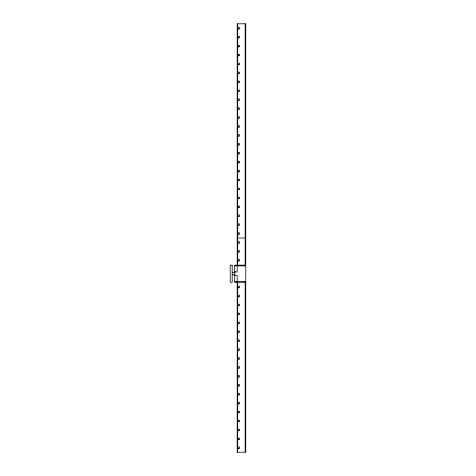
<?xml version="1.0" encoding="UTF-8"?>
<svg xmlns="http://www.w3.org/2000/svg" width="476" height="476" viewBox="0 0 476 476"><rect width="100%" height="100%" fill="white"/><g stroke="black" fill="none" stroke-linecap="round" stroke-linejoin="round"><path stroke-width="0.71" d="M237.197 238L245.765 238M245.765 265.168L234.698 265.168L234.698 282.304L245.765 282.304M234.698 265.525L235.055 265.525M234.698 265.882L245.765 265.882M234.698 271.237L235.055 271.237M234.698 271.951L237.197 271.951L237.197 23.8L245.765 23.8L245.765 452.2L237.197 452.2L237.197 275.521L234.698 275.521M232.199 272.665L235.055 272.665M232.199 274.807L235.055 274.807M234.698 281.59L245.765 281.59M245.158 23.8L245.158 265.519M245.158 281.881L245.158 452.2M237.661 23.8L237.661 265.519M237.661 281.881L237.661 452.2M232.199 265.168L230.235 265.168L230.235 282.304L232.199 282.304L232.199 265.168M238.446 29.006A0.857 0.857 0 0 0 239.731 28.262A0.857 0.857 0 0 0 238.446 27.519A0.857 0.857 0 0 0 238.446 29.006M238.446 37.931A0.857 0.857 0 0 0 239.731 37.188A0.857 0.857 0 0 0 238.446 36.444A0.857 0.857 0 0 0 238.446 37.931M238.446 46.856A0.857 0.857 0 0 0 239.731 46.112A0.857 0.857 0 0 0 238.446 45.369A0.857 0.857 0 0 0 238.446 46.856M238.446 55.781A0.857 0.857 0 0 0 239.731 55.037A0.857 0.857 0 0 0 238.446 54.294A0.857 0.857 0 0 0 238.446 55.781M238.446 64.706A0.857 0.857 0 0 0 239.731 63.962A0.857 0.857 0 0 0 238.446 63.219A0.857 0.857 0 0 0 238.446 64.706M238.446 73.631A0.857 0.857 0 0 0 239.731 72.888A0.857 0.857 0 0 0 238.446 72.144A0.857 0.857 0 0 0 238.446 73.631M238.446 82.556A0.857 0.857 0 0 0 239.731 81.812A0.857 0.857 0 0 0 238.446 81.069A0.857 0.857 0 0 0 238.446 82.556M238.446 91.481A0.857 0.857 0 0 0 239.731 90.737A0.857 0.857 0 0 0 238.446 89.994A0.857 0.857 0 0 0 238.446 91.481M238.446 100.406A0.857 0.857 0 0 0 239.731 99.662A0.857 0.857 0 0 0 238.446 98.919A0.857 0.857 0 0 0 238.446 100.406M238.446 109.331A0.857 0.857 0 0 0 239.731 108.587A0.857 0.857 0 0 0 238.446 107.844A0.857 0.857 0 0 0 238.446 109.331M238.446 118.256A0.857 0.857 0 0 0 239.731 117.512A0.857 0.857 0 0 0 238.446 116.769A0.857 0.857 0 0 0 238.446 118.256M238.446 127.181A0.857 0.857 0 0 0 239.731 126.438A0.857 0.857 0 0 0 238.446 125.694A0.857 0.857 0 0 0 238.446 127.181M238.446 136.106A0.857 0.857 0 0 0 239.731 135.362A0.857 0.857 0 0 0 238.446 134.619A0.857 0.857 0 0 0 238.446 136.106M238.446 145.031A0.857 0.857 0 0 0 239.731 144.287A0.857 0.857 0 0 0 238.446 143.544A0.857 0.857 0 0 0 238.446 145.031M238.446 153.956A0.857 0.857 0 0 0 239.731 153.213A0.857 0.857 0 0 0 238.446 152.469A0.857 0.857 0 0 0 238.446 153.956M238.446 162.881A0.857 0.857 0 0 0 239.731 162.137A0.857 0.857 0 0 0 238.446 161.394A0.857 0.857 0 0 0 238.446 162.881M238.446 171.806A0.857 0.857 0 0 0 239.731 171.062A0.857 0.857 0 0 0 238.446 170.319A0.857 0.857 0 0 0 238.446 171.806M238.446 180.731A0.857 0.857 0 0 0 239.731 179.987A0.857 0.857 0 0 0 238.446 179.244A0.857 0.857 0 0 0 238.446 180.731M238.446 189.656A0.857 0.857 0 0 0 239.731 188.912A0.857 0.857 0 0 0 238.446 188.169A0.857 0.857 0 0 0 238.446 189.656M238.446 198.581A0.857 0.857 0 0 0 239.731 197.837A0.857 0.857 0 0 0 238.446 197.094A0.857 0.857 0 0 0 238.446 198.581M238.446 207.506A0.857 0.857 0 0 0 239.731 206.762A0.857 0.857 0 0 0 238.446 206.019A0.857 0.857 0 0 0 238.446 207.506M238.446 216.431A0.857 0.857 0 0 0 239.731 215.688A0.857 0.857 0 0 0 238.446 214.944A0.857 0.857 0 0 0 238.446 216.431M238.446 225.356A0.857 0.857 0 0 0 239.731 224.612A0.857 0.857 0 0 0 238.446 223.869A0.857 0.857 0 0 0 238.446 225.356M238.446 234.281A0.857 0.857 0 0 0 239.731 233.537A0.857 0.857 0 0 0 238.446 232.794A0.857 0.857 0 0 0 238.446 234.281M238.446 243.206A0.857 0.857 0 0 0 239.731 242.462A0.857 0.857 0 0 0 238.446 241.719A0.857 0.857 0 0 0 238.446 243.206M238.446 252.131A0.857 0.857 0 0 0 239.731 251.387A0.857 0.857 0 0 0 238.446 250.644A0.857 0.857 0 0 0 238.446 252.131M238.446 261.056A0.857 0.857 0 0 0 239.731 260.312A0.857 0.857 0 0 0 238.446 259.569A0.857 0.857 0 0 0 238.446 261.056M238.446 287.831A0.857 0.857 0 0 0 239.731 287.087A0.857 0.857 0 0 0 238.446 286.344A0.857 0.857 0 0 0 238.446 287.831M238.446 296.756A0.857 0.857 0 0 0 239.731 296.012A0.857 0.857 0 0 0 238.446 295.269A0.857 0.857 0 0 0 238.446 296.756M238.446 305.681A0.857 0.857 0 0 0 239.731 304.938A0.857 0.857 0 0 0 238.446 304.194A0.857 0.857 0 0 0 238.446 305.681M238.446 314.606A0.857 0.857 0 0 0 239.731 313.863A0.857 0.857 0 0 0 238.446 313.119A0.857 0.857 0 0 0 238.446 314.606M238.446 323.531A0.857 0.857 0 0 0 239.731 322.787A0.857 0.857 0 0 0 238.446 322.044A0.857 0.857 0 0 0 238.446 323.531M238.446 332.456A0.857 0.857 0 0 0 239.731 331.712A0.857 0.857 0 0 0 238.446 330.969A0.857 0.857 0 0 0 238.446 332.456M238.446 341.381A0.857 0.857 0 0 0 239.731 340.637A0.857 0.857 0 0 0 238.446 339.894A0.857 0.857 0 0 0 238.446 341.381M238.446 350.306A0.857 0.857 0 0 0 239.731 349.562A0.857 0.857 0 0 0 238.446 348.819A0.857 0.857 0 0 0 238.446 350.306M238.446 359.231A0.857 0.857 0 0 0 239.731 358.488A0.857 0.857 0 0 0 238.446 357.744A0.857 0.857 0 0 0 238.446 359.231M238.446 368.156A0.857 0.857 0 0 0 239.731 367.412A0.857 0.857 0 0 0 238.446 366.669A0.857 0.857 0 0 0 238.446 368.156M238.446 377.081A0.857 0.857 0 0 0 239.731 376.337A0.857 0.857 0 0 0 238.446 375.594A0.857 0.857 0 0 0 238.446 377.081M238.446 386.006A0.857 0.857 0 0 0 239.731 385.262A0.857 0.857 0 0 0 238.446 384.519A0.857 0.857 0 0 0 238.446 386.006M238.446 394.931A0.857 0.857 0 0 0 239.731 394.188A0.857 0.857 0 0 0 238.446 393.444A0.857 0.857 0 0 0 238.446 394.931M238.446 403.856A0.857 0.857 0 0 0 239.731 403.112A0.857 0.857 0 0 0 238.446 402.369A0.857 0.857 0 0 0 238.446 403.856M238.446 412.781A0.857 0.857 0 0 0 239.731 412.037A0.857 0.857 0 0 0 238.446 411.294A0.857 0.857 0 0 0 238.446 412.781M238.446 421.706A0.857 0.857 0 0 0 239.731 420.962A0.857 0.857 0 0 0 238.446 420.219A0.857 0.857 0 0 0 238.446 421.706M238.446 430.631A0.857 0.857 0 0 0 239.731 429.887A0.857 0.857 0 0 0 238.446 429.144A0.857 0.857 0 0 0 238.446 430.631M238.446 439.556A0.857 0.857 0 0 0 239.731 438.812A0.857 0.857 0 0 0 238.446 438.069A0.857 0.857 0 0 0 238.446 439.556M238.393 448.446A0.857 0.857 0 0 0 239.731 447.797A0.857 0.857 0 0 0 238.5 446.964A0.857 0.857 0 0 0 238.393 448.446"/></g></svg>
